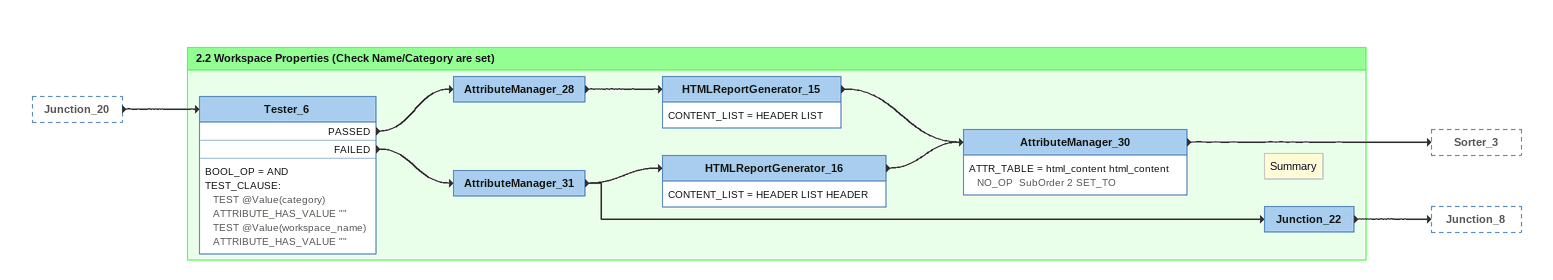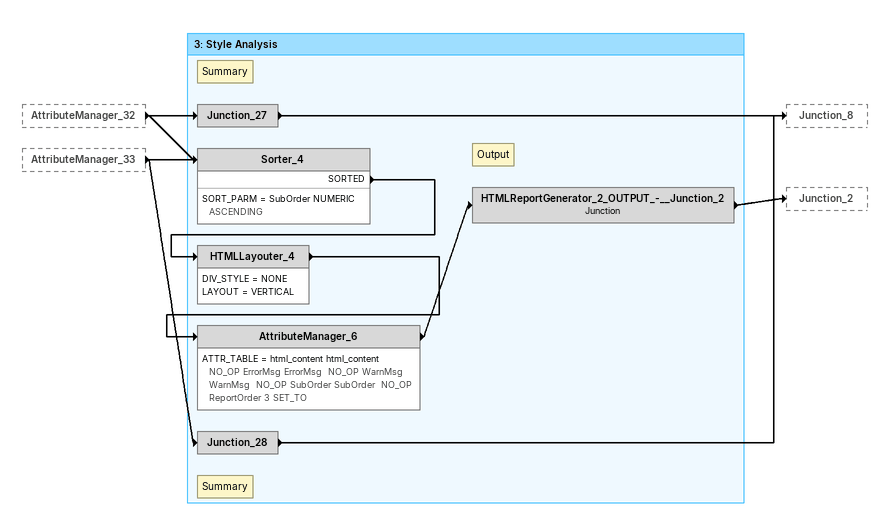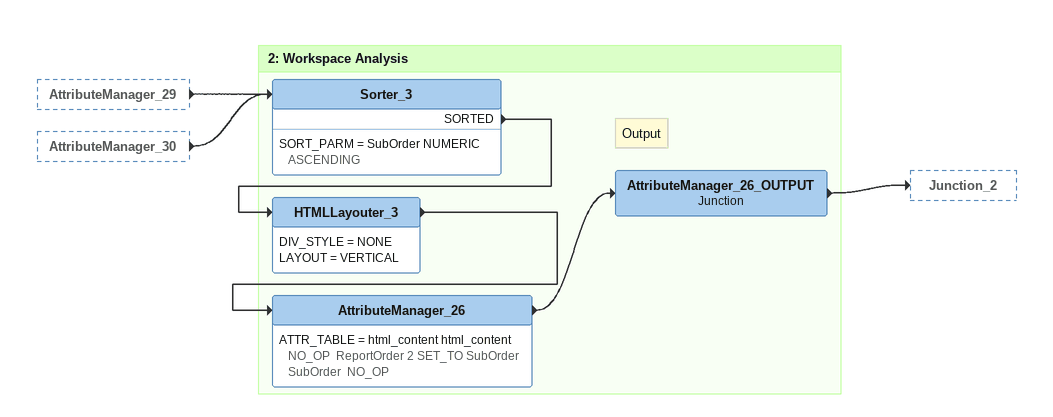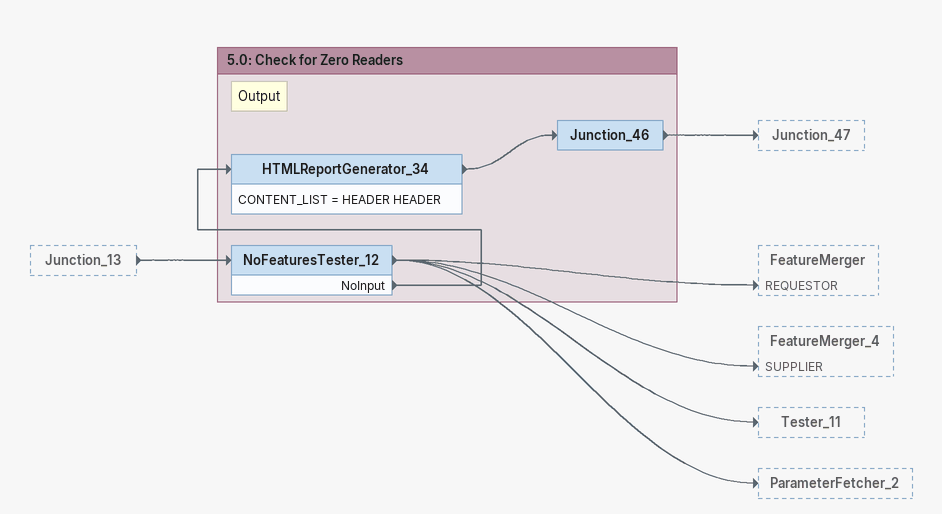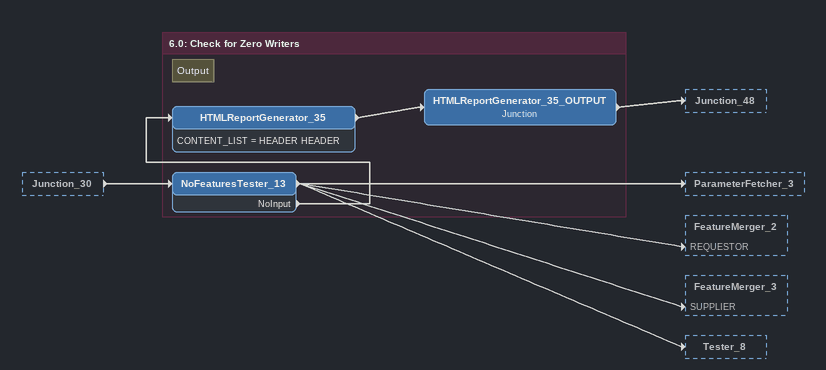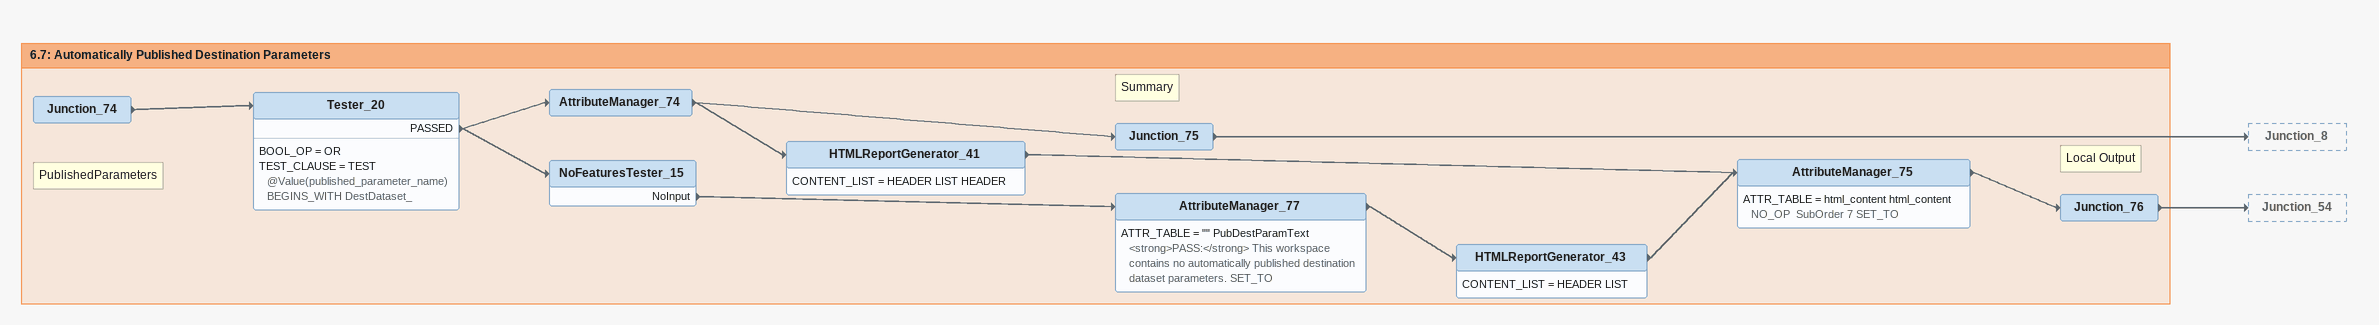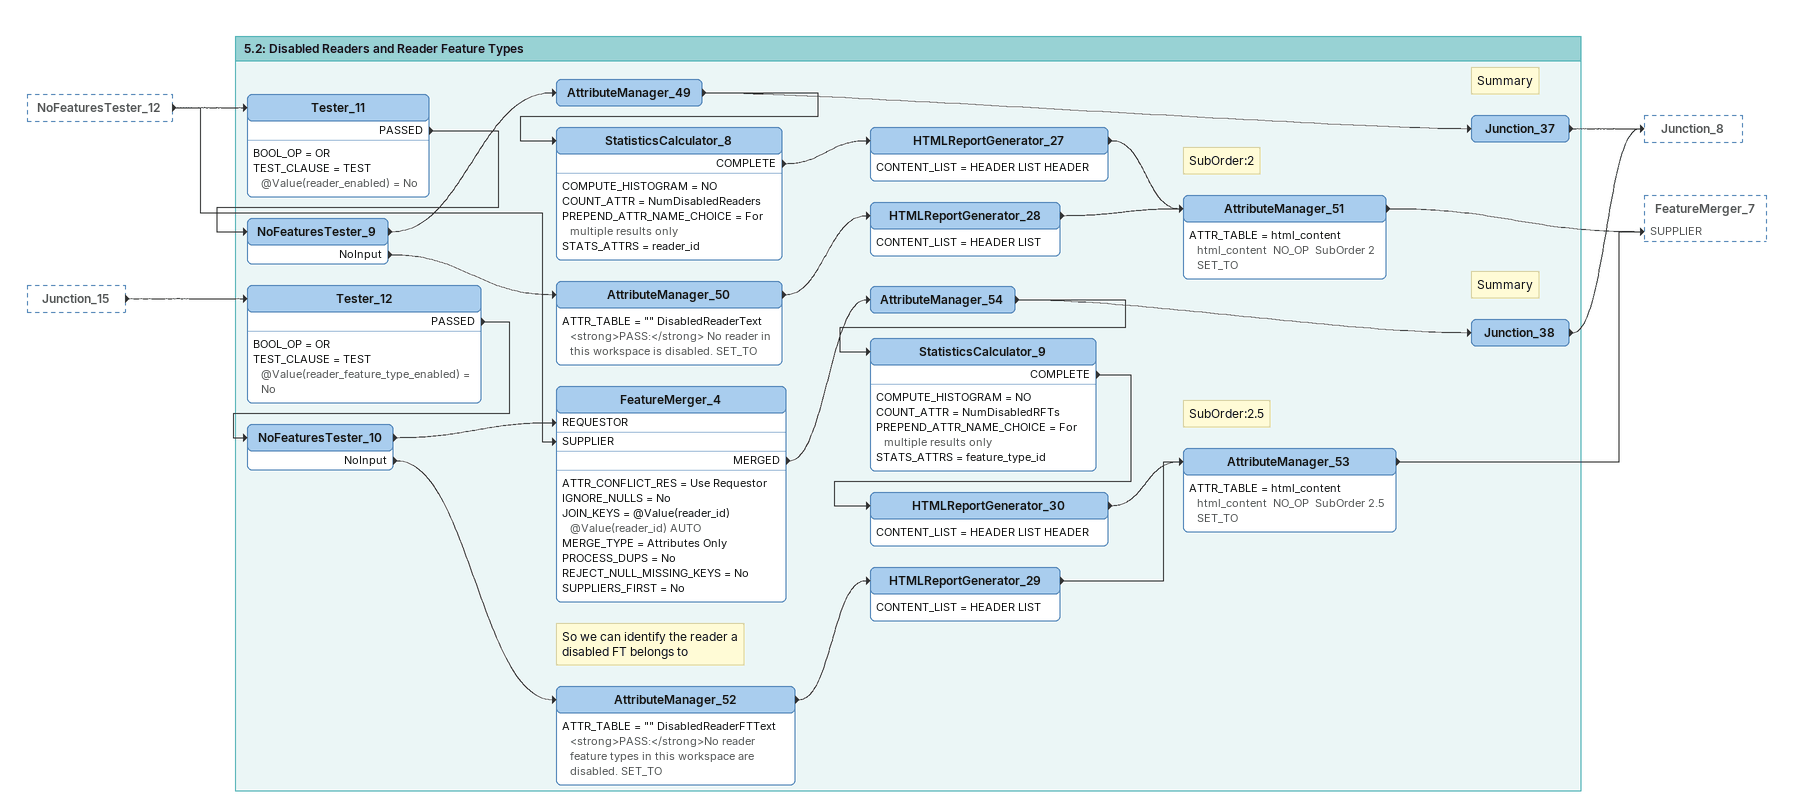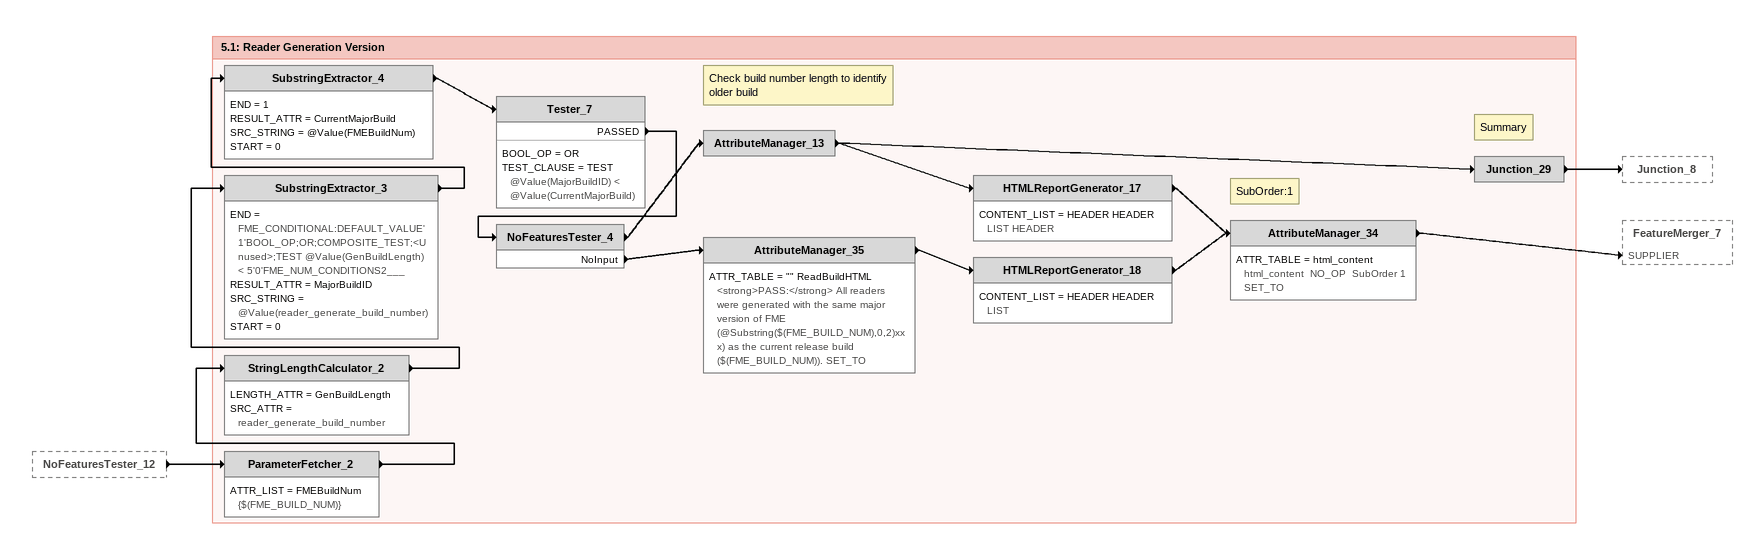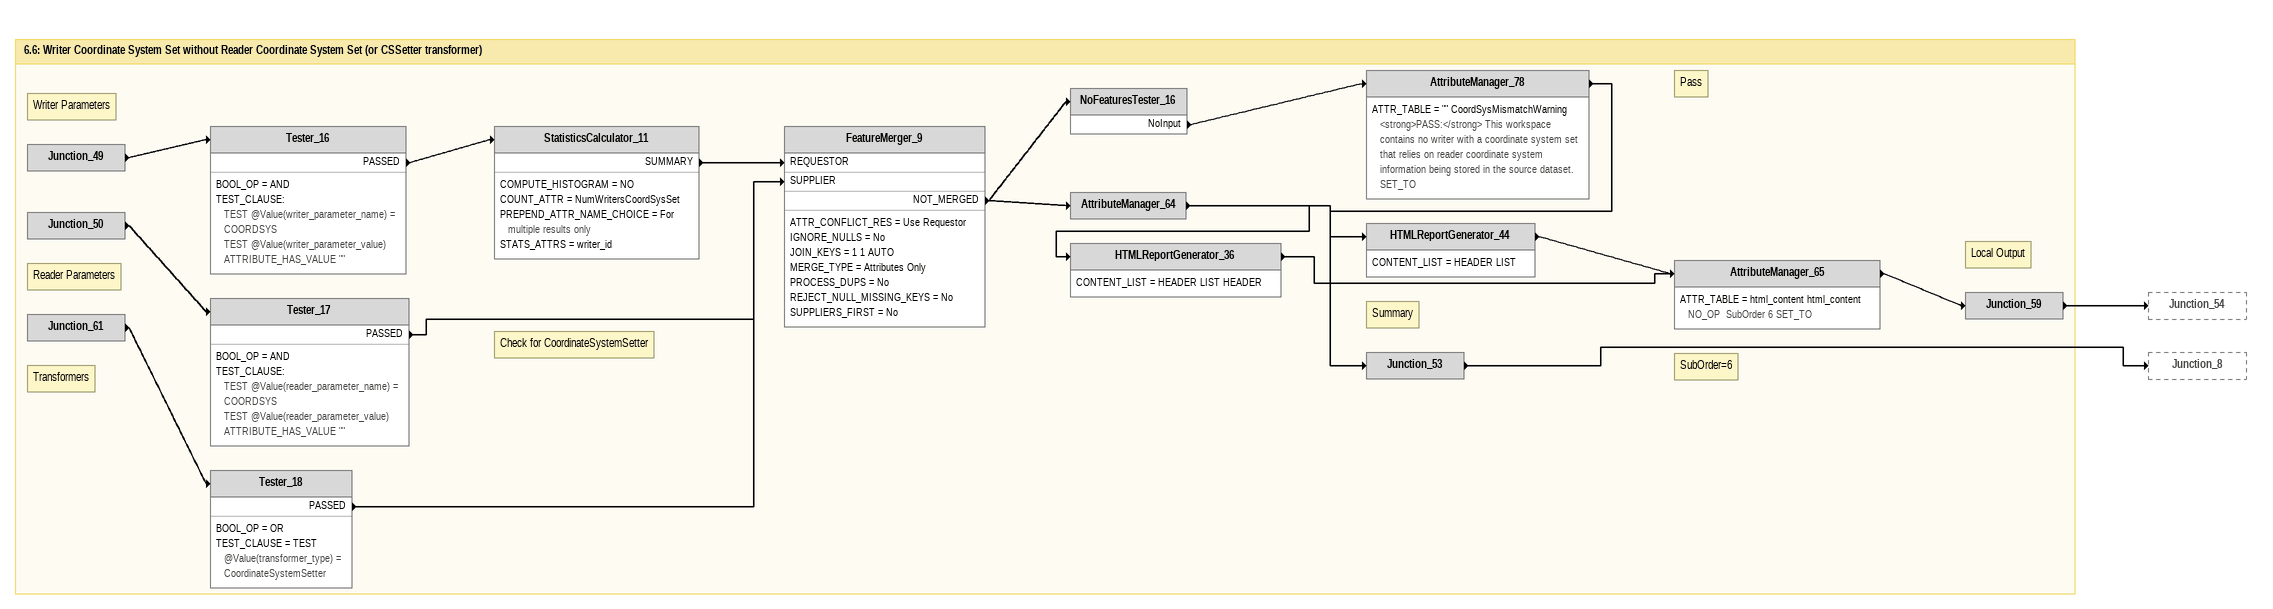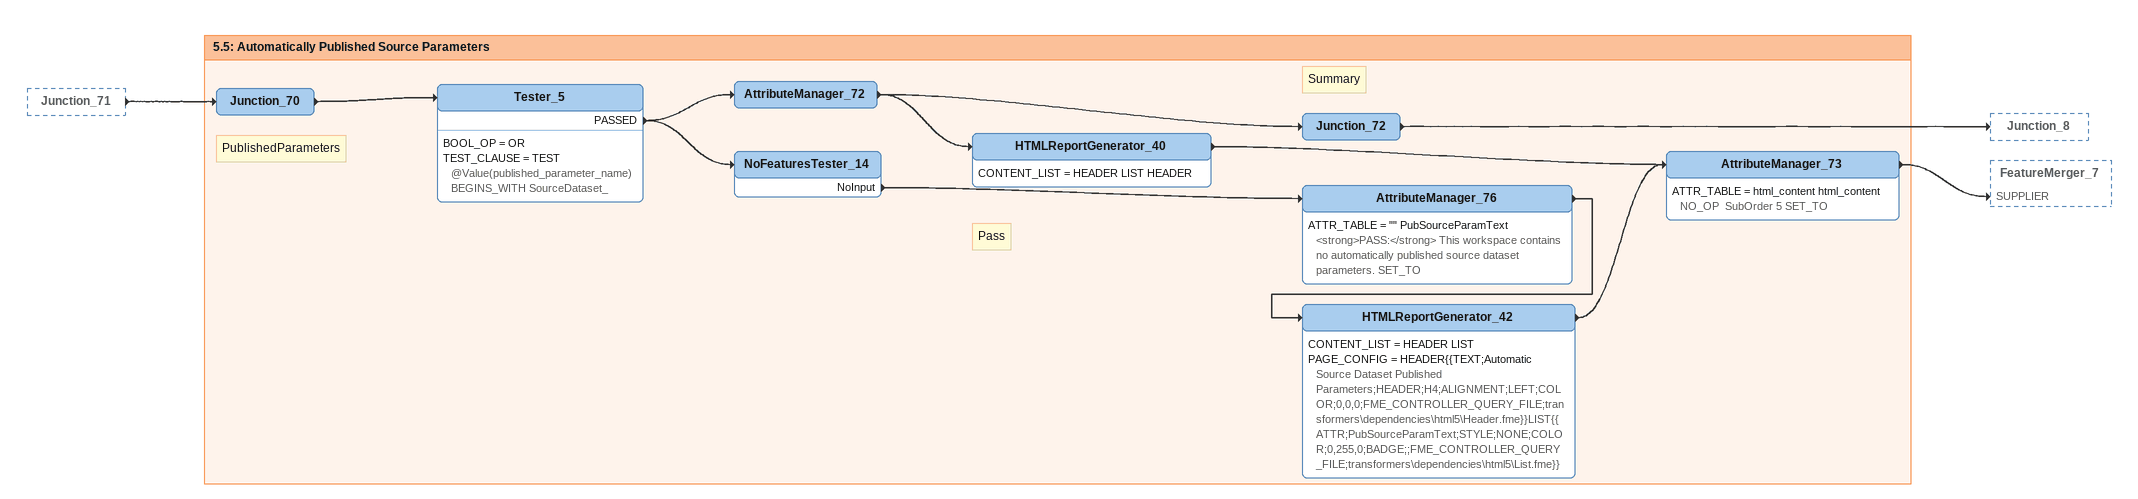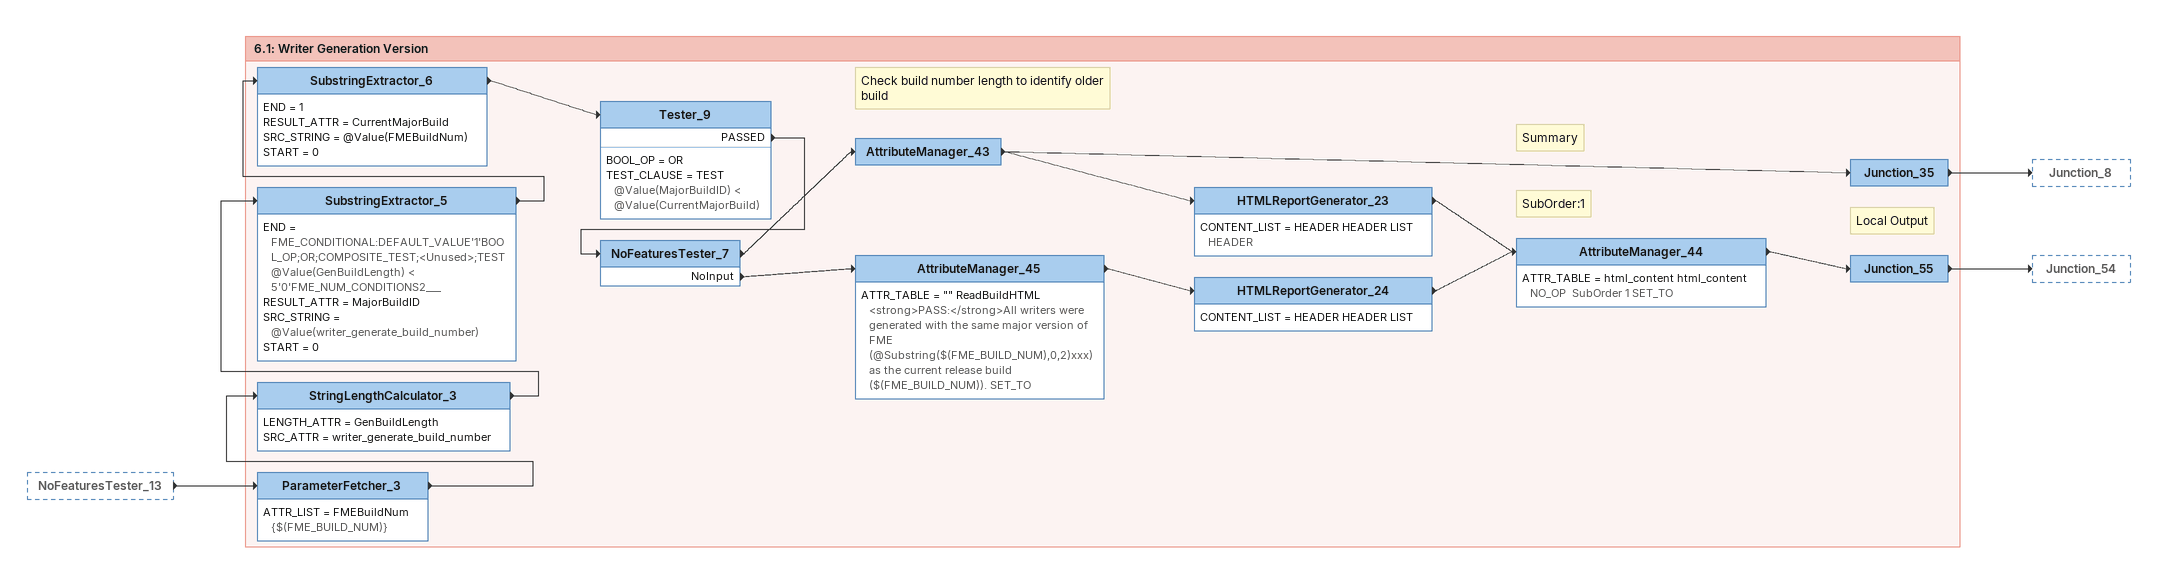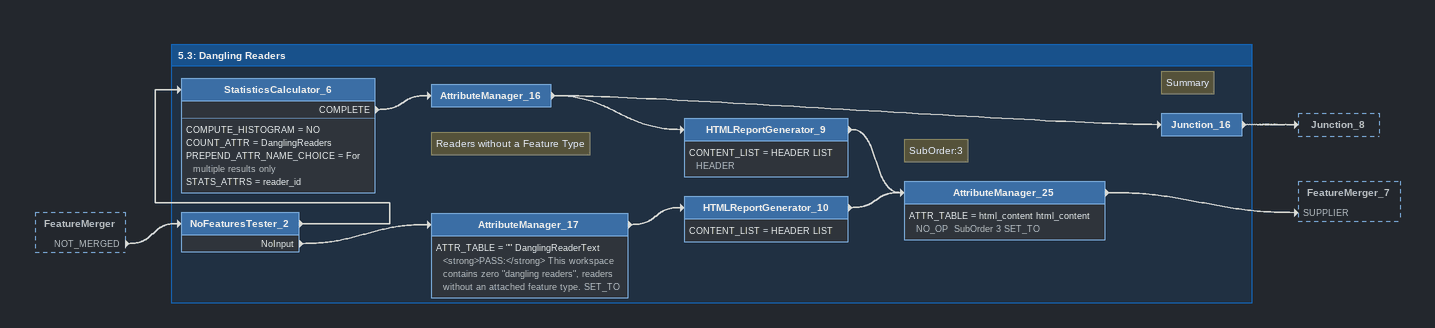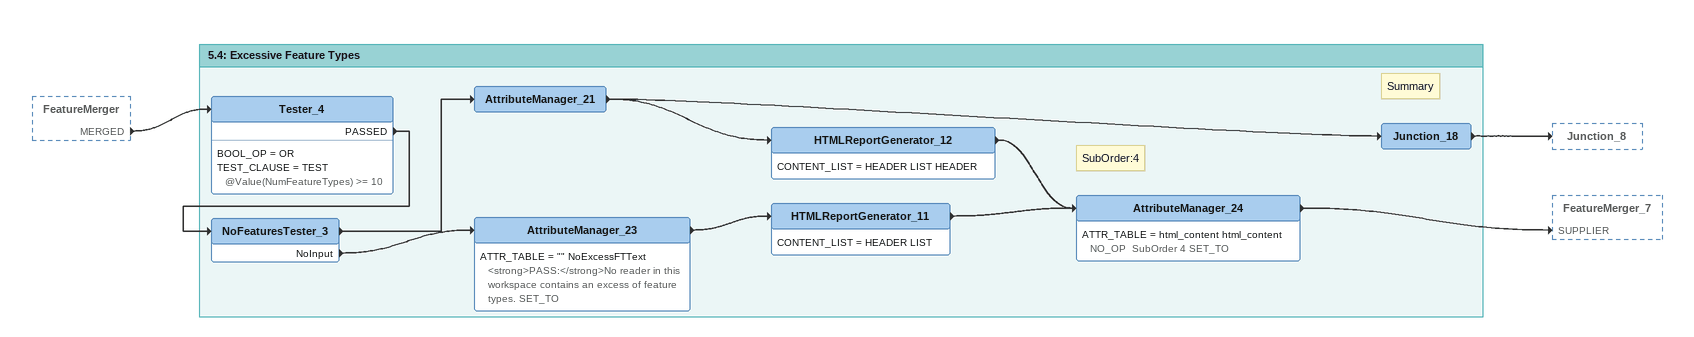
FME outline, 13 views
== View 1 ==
Junction_20 [outside]
    -> Tester_6

Bookmark: 2.2 Workspace Properties (Check Name/Category are set)
Tester_6
    BOOL_OP = AND
    TEST_CLAUSE:
      TEST @Value(category) ATTRIBUTE_HAS_VALUE ""
      TEST @Value(workspace_name) ATTRIBUTE_HAS_VALUE ""
    PASSED -> AttributeManager_28
    FAILED -> AttributeManager_31
AttributeManager_28
    -> HTMLReportGenerator_15
HTMLReportGenerator_15
    CONTENT_LIST = HEADER LIST
    -> AttributeManager_30
AttributeManager_31
    -> HTMLReportGenerator_16
    -> Junction_22
HTMLReportGenerator_16
    CONTENT_LIST = HEADER LIST HEADER
    -> AttributeManager_30
AttributeManager_30
    ATTR_TABLE = html_content html_content  NO_OP  SubOrder 2 SET_TO
    -> Sorter_3
Note: Summary
Junction_22
    -> Junction_8

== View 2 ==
AttributeManager_32 [outside]
    -> Sorter_4
    -> Junction_27
AttributeManager_33 [outside]
    -> Sorter_4
    -> Junction_28

Bookmark: 3: Style Analysis
Note: Summary
Junction_27
    -> Junction_8
Sorter_4
    SORT_PARM = SubOrder NUMERIC ASCENDING
    SORTED -> HTMLLayouter_4
HTMLLayouter_4
    DIV_STYLE = NONE
    LAYOUT = VERTICAL
    -> AttributeManager_6
AttributeManager_6
    ATTR_TABLE = html_content html_content  NO_OP ErrorMsg ErrorMsg  NO_OP WarnMsg WarnMsg  NO_OP SubOrder SubOrder  NO_OP  ReportOrder 3 SET_TO
    -> HTMLReportGenerator_2_OUTPUT_-__Junction_2
Note: Output
HTMLReportGenerator_2_OUTPUT_-__Junction_2: Junction
    -> Junction_2
Note: Summary
Junction_28
    -> Junction_8

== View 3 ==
AttributeManager_29 [outside]
    -> Sorter_3
AttributeManager_30 [outside]
    -> Sorter_3

Bookmark: 2: Workspace Analysis
Sorter_3
    SORT_PARM = SubOrder NUMERIC ASCENDING
    SORTED -> HTMLLayouter_3
HTMLLayouter_3
    DIV_STYLE = NONE
    LAYOUT = VERTICAL
    -> AttributeManager_26
AttributeManager_26
    ATTR_TABLE = html_content html_content  NO_OP  ReportOrder 2 SET_TO SubOrder SubOrder  NO_OP
    -> AttributeManager_26_OUTPUT
Note: Output
AttributeManager_26_OUTPUT: Junction
    -> Junction_2

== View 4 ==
Junction_13 [outside]
    -> NoFeaturesTester_12

Bookmark: 5.0: Check for Zero Readers
NoFeaturesTester_12
    NoInput -> HTMLReportGenerator_34
    -> FeatureMerger [REQUESTOR]
    -> FeatureMerger_4 [SUPPLIER]
    -> Tester_11
    -> ParameterFetcher_2
HTMLReportGenerator_34
    CONTENT_LIST = HEADER HEADER
    -> Junction_46
Note: Output
Junction_46
    -> Junction_47

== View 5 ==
Junction_30 [outside]
    -> NoFeaturesTester_13

Bookmark: 6.0: Check for Zero Writers
NoFeaturesTester_13
    NoInput -> HTMLReportGenerator_35
    -> ParameterFetcher_3
    -> FeatureMerger_2 [REQUESTOR]
    -> FeatureMerger_3 [SUPPLIER]
    -> Tester_8
HTMLReportGenerator_35
    CONTENT_LIST = HEADER HEADER
    -> HTMLReportGenerator_35_OUTPUT
Note: Output
HTMLReportGenerator_35_OUTPUT: Junction
    -> Junction_48

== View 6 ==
Bookmark: 6.7: Automatically Published Destination Parameters
Note: PublishedParameters
Junction_74
    -> Tester_20
Tester_20
    BOOL_OP = OR
    TEST_CLAUSE = TEST @Value(published_parameter_name) BEGINS_WITH DestDataset_
    PASSED -> AttributeManager_74
    PASSED -> NoFeaturesTester_15
AttributeManager_74
    -> HTMLReportGenerator_41
    -> Junction_75
Note: Summary
Junction_75
    -> Junction_8
HTMLReportGenerator_41
    CONTENT_LIST = HEADER LIST HEADER
    -> AttributeManager_75
NoFeaturesTester_15
    NoInput -> AttributeManager_77
AttributeManager_77
    ATTR_TABLE = "" PubDestParamText <strong>PASS:</strong> This workspace contains no automatically published destination dataset parameters. SET_TO
    -> HTMLReportGenerator_43
HTMLReportGenerator_43
    CONTENT_LIST = HEADER LIST
    -> AttributeManager_75
AttributeManager_75
    ATTR_TABLE = html_content html_content  NO_OP  SubOrder 7 SET_TO
    -> Junction_76
Note: Local Output
Junction_76
    -> Junction_54

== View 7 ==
NoFeaturesTester_12 [outside]
    -> FeatureMerger_4 [SUPPLIER]
    -> Tester_11
Junction_15 [outside]
    -> Tester_12

Bookmark: 5.2: Disabled Readers and Reader Feature Types
Tester_11
    BOOL_OP = OR
    TEST_CLAUSE = TEST @Value(reader_enabled) = No
    PASSED -> NoFeaturesTester_9
NoFeaturesTester_9
    NoInput -> AttributeManager_50
    -> AttributeManager_49
AttributeManager_49
    -> StatisticsCalculator_8
    -> Junction_37
Note: Summary
Junction_37
    -> Junction_8
StatisticsCalculator_8
    COMPUTE_HISTOGRAM = NO
    COUNT_ATTR = NumDisabledReaders
    PREPEND_ATTR_NAME_CHOICE = For multiple results only
    STATS_ATTRS = reader_id
    COMPLETE -> HTMLReportGenerator_27
HTMLReportGenerator_27
    CONTENT_LIST = HEADER LIST HEADER
    -> AttributeManager_51
AttributeManager_50
    ATTR_TABLE = "" DisabledReaderText <strong>PASS:</strong> No reader in this workspace is disabled. SET_TO
    -> HTMLReportGenerator_28
HTMLReportGenerator_28
    CONTENT_LIST = HEADER LIST
    -> AttributeManager_51
Note: SubOrder:2
AttributeManager_51
    ATTR_TABLE = html_content html_content  NO_OP  SubOrder 2 SET_TO
    -> FeatureMerger_7 [SUPPLIER]
Tester_12
    BOOL_OP = OR
    TEST_CLAUSE = TEST @Value(reader_feature_type_enabled) = No
    PASSED -> NoFeaturesTester_10
NoFeaturesTester_10
    NoInput -> AttributeManager_52
    -> FeatureMerger_4 [REQUESTOR]
Note: So we can identify the reader a disabled FT belongs to
FeatureMerger_4
    ATTR_CONFLICT_RES = Use Requestor
    IGNORE_NULLS = No
    JOIN_KEYS = @Value(reader_id) @Value(reader_id) AUTO
    MERGE_TYPE = Attributes Only
    PROCESS_DUPS = No
    REJECT_NULL_MISSING_KEYS = No
    SUPPLIERS_FIRST = No
    MERGED -> AttributeManager_54
AttributeManager_54
    -> Junction_38
    -> StatisticsCalculator_9
Note: Summary
Junction_38
    -> Junction_8
StatisticsCalculator_9
    COMPUTE_HISTOGRAM = NO
    COUNT_ATTR = NumDisabledRFTs
    PREPEND_ATTR_NAME_CHOICE = For multiple results only
    STATS_ATTRS = feature_type_id
    COMPLETE -> HTMLReportGenerator_30
HTMLReportGenerator_30
    CONTENT_LIST = HEADER LIST HEADER
    -> AttributeManager_53
AttributeManager_52
    ATTR_TABLE = "" DisabledReaderFTText <strong>PASS:</strong>No reader feature types in this workspace are disabled. SET_TO
    -> HTMLReportGenerator_29
HTMLReportGenerator_29
    CONTENT_LIST = HEADER LIST
    -> AttributeManager_53
Note: SubOrder:2.5
AttributeManager_53
    ATTR_TABLE = html_content html_content  NO_OP  SubOrder 2.5 SET_TO
    -> FeatureMerger_7 [SUPPLIER]

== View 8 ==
NoFeaturesTester_12 [outside]
    -> ParameterFetcher_2

Bookmark: 5.1: Reader Generation Version
ParameterFetcher_2
    ATTR_LIST = FMEBuildNum {$(FME_BUILD_NUM)}
    -> StringLengthCalculator_2
StringLengthCalculator_2
    LENGTH_ATTR = GenBuildLength
    SRC_ATTR = reader_generate_build_number
    -> SubstringExtractor_3
SubstringExtractor_3
    END = FME_CONDITIONAL:DEFAULT_VALUE'1'BOOL_OP;OR;COMPOSITE_TEST;<Unused>;TEST @Value(GenBuildLength) < 5'0'FME_NUM_CONDITIONS2___
    RESULT_ATTR = MajorBuildID
    SRC_STRING = @Value(reader_generate_build_number)
    START = 0
    -> SubstringExtractor_4
SubstringExtractor_4
    END = 1
    RESULT_ATTR = CurrentMajorBuild
    SRC_STRING = @Value(FMEBuildNum)
    START = 0
    -> Tester_7
Tester_7
    BOOL_OP = OR
    TEST_CLAUSE = TEST @Value(MajorBuildID) < @Value(CurrentMajorBuild)
    PASSED -> NoFeaturesTester_4
NoFeaturesTester_4
    NoInput -> AttributeManager_35
    -> AttributeManager_13
Note: Check build number length to identify older build
AttributeManager_13
    -> Junction_29
    -> HTMLReportGenerator_17
Note: Summary
Junction_29
    -> Junction_8
HTMLReportGenerator_17
    CONTENT_LIST = HEADER HEADER LIST HEADER
    -> AttributeManager_34
AttributeManager_35
    ATTR_TABLE = "" ReadBuildHTML <strong>PASS:</strong> All readers were generated with the same major version of FME (@Substring($(FME_BUILD_NUM),0,2)xxx) as the current release build ($(FME_BUILD_NUM)). SET_TO
    -> HTMLReportGenerator_18
HTMLReportGenerator_18
    CONTENT_LIST = HEADER HEADER LIST
    -> AttributeManager_34
Note: SubOrder:1
AttributeManager_34
    ATTR_TABLE = html_content html_content  NO_OP  SubOrder 1 SET_TO
    -> FeatureMerger_7 [SUPPLIER]

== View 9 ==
Bookmark: 6.6: Writer Coordinate System Set without Reader Coordinate System Set (or CSSetter transformer)
Note: Writer Parameters
Junction_49
    -> Tester_16
Tester_16
    BOOL_OP = AND
    TEST_CLAUSE:
      TEST @Value(writer_parameter_name) = COORDSYS
      TEST @Value(writer_parameter_value) ATTRIBUTE_HAS_VALUE ""
    PASSED -> StatisticsCalculator_11
StatisticsCalculator_11
    COMPUTE_HISTOGRAM = NO
    COUNT_ATTR = NumWritersCoordSysSet
    PREPEND_ATTR_NAME_CHOICE = For multiple results only
    STATS_ATTRS = writer_id
    SUMMARY -> FeatureMerger_9 [REQUESTOR]
Note: Reader Parameters
Junction_50
    -> Tester_17
Tester_17
    BOOL_OP = AND
    TEST_CLAUSE:
      TEST @Value(reader_parameter_name) = COORDSYS
      TEST @Value(reader_parameter_value) ATTRIBUTE_HAS_VALUE ""
    PASSED -> FeatureMerger_9 [SUPPLIER]
Note: Transformers
Junction_61
    -> Tester_18
Note: Check for CoordinateSystemSetter
Tester_18
    BOOL_OP = OR
    TEST_CLAUSE = TEST @Value(transformer_type) = CoordinateSystemSetter
    PASSED -> FeatureMerger_9 [SUPPLIER]
FeatureMerger_9
    ATTR_CONFLICT_RES = Use Requestor
    IGNORE_NULLS = No
    JOIN_KEYS = 1 1 AUTO
    MERGE_TYPE = Attributes Only
    PROCESS_DUPS = No
    REJECT_NULL_MISSING_KEYS = No
    SUPPLIERS_FIRST = No
    NOT_MERGED -> AttributeManager_64
    NOT_MERGED -> NoFeaturesTester_16
NoFeaturesTester_16
    NoInput -> AttributeManager_78
Note: Pass
AttributeManager_78
    ATTR_TABLE = "" CoordSysMismatchWarning <strong>PASS:</strong> This workspace contains no writer with a coordinate system set that relies on reader coordinate system information being stored in the source dataset. SET_TO
    -> HTMLReportGenerator_44
HTMLReportGenerator_44
    CONTENT_LIST = HEADER LIST
    -> AttributeManager_65
AttributeManager_64
    -> Junction_53
    -> HTMLReportGenerator_36
Note: Summary
Junction_53
    -> Junction_8
HTMLReportGenerator_36
    CONTENT_LIST = HEADER LIST HEADER
    -> AttributeManager_65
Note: SubOrder=6
AttributeManager_65
    ATTR_TABLE = html_content html_content  NO_OP  SubOrder 6 SET_TO
    -> Junction_59
Note: Local Output
Junction_59
    -> Junction_54

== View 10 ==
Junction_71 [outside]
    -> Junction_70

Bookmark: 5.5: Automatically Published Source Parameters
Note: PublishedParameters
Junction_70
    -> Tester_5
Tester_5
    BOOL_OP = OR
    TEST_CLAUSE = TEST @Value(published_parameter_name) BEGINS_WITH SourceDataset_
    PASSED -> AttributeManager_72
    PASSED -> NoFeaturesTester_14
AttributeManager_72
    -> HTMLReportGenerator_40
    -> Junction_72
Note: Summary
Junction_72
    -> Junction_8
HTMLReportGenerator_40
    CONTENT_LIST = HEADER LIST HEADER
    -> AttributeManager_73
NoFeaturesTester_14
    NoInput -> AttributeManager_76
Note: Pass
AttributeManager_76
    ATTR_TABLE = "" PubSourceParamText <strong>PASS:</strong> This workspace contains no automatically published source dataset parameters. SET_TO
    -> HTMLReportGenerator_42
HTMLReportGenerator_42
    CONTENT_LIST = HEADER LIST
    PAGE_CONFIG = HEADER{{TEXT;Automatic Source Dataset Published Parameters;HEADER;H4;ALIGNMENT;LEFT;COLOR;0,0,0;FME_CONTROLLER_QUERY_FILE;transformers\dependencies\html5\Header.fme}}LIST{{ATTR;PubSourceParamText;STYLE;NONE;COLOR;0,255,0;BADGE;;FME_CONTROLLER_QUERY_FILE;transformers\dependencies\html5\List.fme}}
    -> AttributeManager_73
AttributeManager_73
    ATTR_TABLE = html_content html_content  NO_OP  SubOrder 5 SET_TO
    -> FeatureMerger_7 [SUPPLIER]

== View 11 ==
NoFeaturesTester_13 [outside]
    -> ParameterFetcher_3

Bookmark: 6.1: Writer Generation Version
ParameterFetcher_3
    ATTR_LIST = FMEBuildNum {$(FME_BUILD_NUM)}
    -> StringLengthCalculator_3
StringLengthCalculator_3
    LENGTH_ATTR = GenBuildLength
    SRC_ATTR = writer_generate_build_number
    -> SubstringExtractor_5
SubstringExtractor_5
    END = FME_CONDITIONAL:DEFAULT_VALUE'1'BOOL_OP;OR;COMPOSITE_TEST;<Unused>;TEST @Value(GenBuildLength) < 5'0'FME_NUM_CONDITIONS2___
    RESULT_ATTR = MajorBuildID
    SRC_STRING = @Value(writer_generate_build_number)
    START = 0
    -> SubstringExtractor_6
SubstringExtractor_6
    END = 1
    RESULT_ATTR = CurrentMajorBuild
    SRC_STRING = @Value(FMEBuildNum)
    START = 0
    -> Tester_9
Tester_9
    BOOL_OP = OR
    TEST_CLAUSE = TEST @Value(MajorBuildID) < @Value(CurrentMajorBuild)
    PASSED -> NoFeaturesTester_7
NoFeaturesTester_7
    NoInput -> AttributeManager_45
    -> AttributeManager_43
Note: Check build number length to identify older build
AttributeManager_43
    -> Junction_35
    -> HTMLReportGenerator_23
Note: Summary
Junction_35
    -> Junction_8
HTMLReportGenerator_23
    CONTENT_LIST = HEADER HEADER LIST HEADER
    -> AttributeManager_44
AttributeManager_45
    ATTR_TABLE = "" ReadBuildHTML <strong>PASS:</strong>All writers were generated with the same major version of FME (@Substring($(FME_BUILD_NUM),0,2)xxx) as the current release build ($(FME_BUILD_NUM)). SET_TO
    -> HTMLReportGenerator_24
HTMLReportGenerator_24
    CONTENT_LIST = HEADER HEADER LIST
    -> AttributeManager_44
Note: SubOrder:1
AttributeManager_44
    ATTR_TABLE = html_content html_content  NO_OP  SubOrder 1 SET_TO
    -> Junction_55
Note: Local Output
Junction_55
    -> Junction_54

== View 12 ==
FeatureMerger [outside]
    NOT_MERGED -> NoFeaturesTester_2

Bookmark: 5.3: Dangling Readers
NoFeaturesTester_2
    NoInput -> AttributeManager_17
    -> StatisticsCalculator_6
StatisticsCalculator_6
    COMPUTE_HISTOGRAM = NO
    COUNT_ATTR = DanglingReaders
    PREPEND_ATTR_NAME_CHOICE = For multiple results only
    STATS_ATTRS = reader_id
    COMPLETE -> AttributeManager_16
Note: Readers without a Feature Type
AttributeManager_16
    -> HTMLReportGenerator_9
    -> Junction_16
Note: Summary
Junction_16
    -> Junction_8
HTMLReportGenerator_9
    CONTENT_LIST = HEADER LIST HEADER
    -> AttributeManager_25
AttributeManager_17
    ATTR_TABLE = "" DanglingReaderText <strong>PASS:</strong> This workspace contains zero "dangling readers", readers without an attached feature type. SET_TO
    -> HTMLReportGenerator_10
HTMLReportGenerator_10
    CONTENT_LIST = HEADER LIST
    -> AttributeManager_25
Note: SubOrder:3
AttributeManager_25
    ATTR_TABLE = html_content html_content  NO_OP  SubOrder 3 SET_TO
    -> FeatureMerger_7 [SUPPLIER]

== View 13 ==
FeatureMerger [outside]
    MERGED -> Tester_4

Bookmark: 5.4: Excessive Feature Types
Tester_4
    BOOL_OP = OR
    TEST_CLAUSE = TEST @Value(NumFeatureTypes) >= 10
    PASSED -> NoFeaturesTester_3
NoFeaturesTester_3
    NoInput -> AttributeManager_23
    -> AttributeManager_21
AttributeManager_21
    -> HTMLReportGenerator_12
    -> Junction_18
Note: Summary
Junction_18
    -> Junction_8
HTMLReportGenerator_12
    CONTENT_LIST = HEADER LIST HEADER
    -> AttributeManager_24
AttributeManager_23
    ATTR_TABLE = "" NoExcessFTText <strong>PASS:</strong>No reader in this workspace contains an excess of feature types. SET_TO
    -> HTMLReportGenerator_11
HTMLReportGenerator_11
    CONTENT_LIST = HEADER LIST
    -> AttributeManager_24
Note: SubOrder:4
AttributeManager_24
    ATTR_TABLE = html_content html_content  NO_OP  SubOrder 4 SET_TO
    -> FeatureMerger_7 [SUPPLIER]
